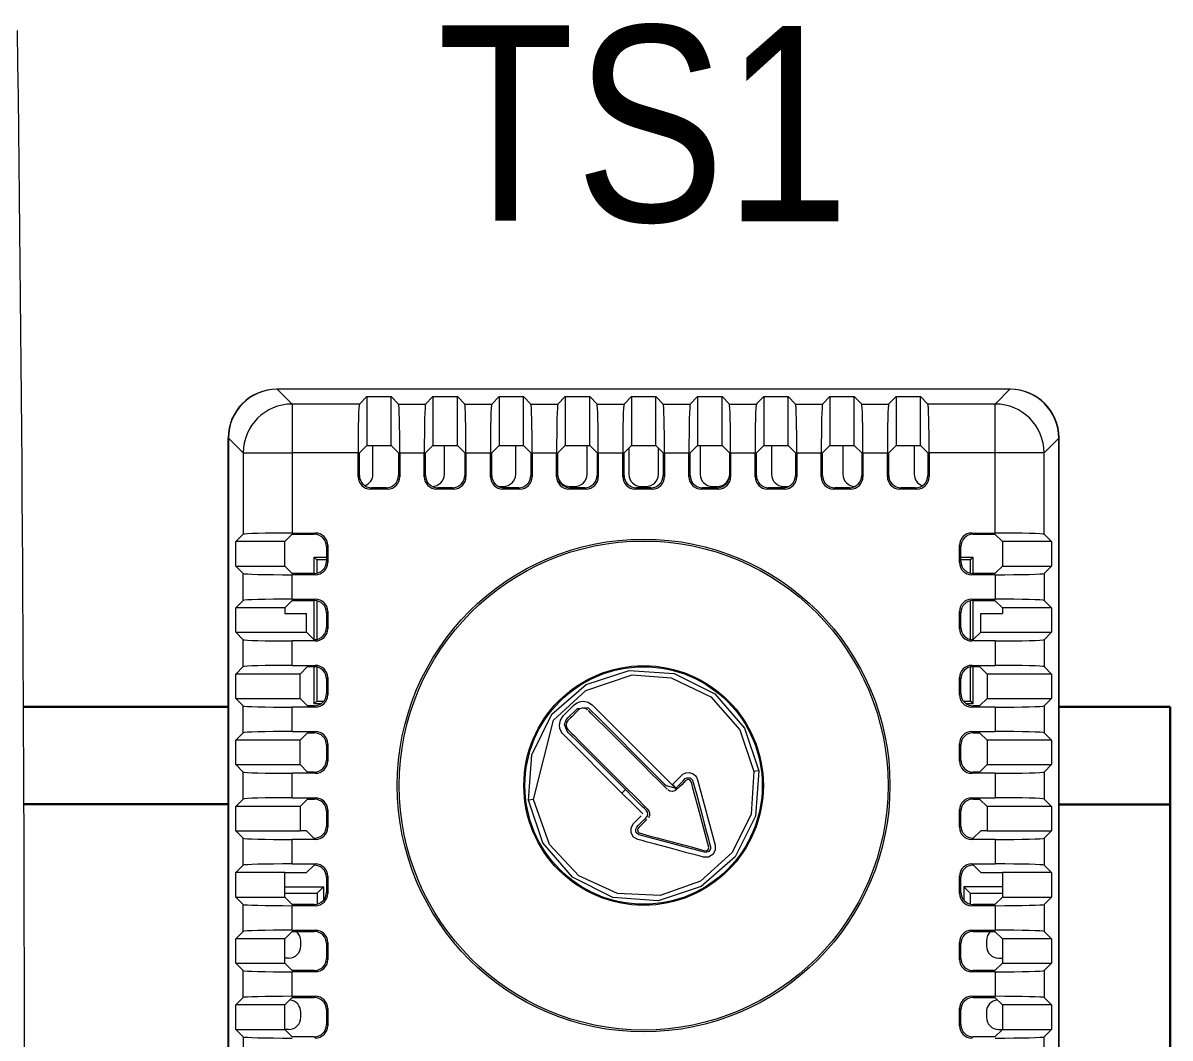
# Model space of a CAD drawing. Header units: millimetres. Extents: x -6000 to 26000, y -6000 to 26000.
# Drawn here: x 148.12 to 154.64, y -4513.89 to -4508.12 of the extents above; entities that cross this region are included whole.
import ezdxf

# ---------------------------------------------------------------- set-up
doc = ezdxf.new("R2010")
doc.units = ezdxf.units.MM
doc.header["$MEASUREMENT"] = 0
for name, color, linetype, lineweight in [('Чертеж и Рисунок_Ном._пера__1', 7, 'Continuous', 15), ('Чертеж и Рисунок_Ном._пера__21', 7, 'Continuous', 30), ('Чертеж и Рисунок_Ном._пера__7', 7, 'Continuous', 15)]:
    doc.layers.add(name, color=color, linetype=linetype, lineweight=lineweight)
doc.styles.add('СГЕНЕРИР_СТИЛЬ_1', font='')
doc.styles.get('СГЕНЕРИР_СТИЛЬ_1').set_extended_font_data('Arial Narrow')

msp = doc.modelspace()

# ---------------------------------------------------------------- linework, layer by layer
at = {"layer": 'Чертеж и Рисунок_Ном._пера__21', "color": 7, "linetype": 'Continuous', "lineweight": 30}
for p, q in [((148.1187, -4512.0066), (149.285, -4512.0066)), ((154.0107, -4512.007), (154.644, -4512.007)), ((154.644, -4512.007), (154.644, -4516.8755)), ((148.121, -4512.5612), (149.285, -4512.5612)), ((154.0107, -4512.5634), (154.644, -4512.5634)), ((154.644, -4512.5634), (154.644, -4516.3191))]:
    msp.add_line(p, q, dxfattribs=at)
at = {"layer": 'Чертеж и Рисунок_Ном._пера__7', "color": 7, "linetype": 'Continuous', "lineweight": 15}
for p, q in [((149.5631, -4510.2005), (149.561, -4510.2005)), ((149.5631, -4510.2005), (149.647, -4510.2845)), ((153.7326, -4510.2005), (149.5631, -4510.2005)), ((150.0721, -4510.2424), (150.03, -4510.2845)), ((150.0721, -4510.2424), (150.0721, -4510.5209)), ((150.0721, -4510.2424), (150.2112, -4510.2424)), ((150.2112, -4510.5209), (150.2112, -4510.2424)), ((150.2533, -4510.2845), (150.2112, -4510.2424)), ((150.4486, -4510.2424), (150.4066, -4510.2845)), ((150.4486, -4510.2424), (150.4486, -4510.5209)), ((150.4486, -4510.2424), (150.5877, -4510.2424)), ((150.5877, -4510.5209), (150.5877, -4510.2424)), ((150.6298, -4510.2845), (150.5877, -4510.2424)), ((150.8252, -4510.2424), (150.7831, -4510.2845)), ((150.8252, -4510.2424), (150.8252, -4510.5209)), ((150.8252, -4510.2424), (150.9643, -4510.2424)), ((150.9643, -4510.5209), (150.9643, -4510.2424)), ((151.0064, -4510.2845), (150.9643, -4510.2424)), ((151.2017, -4510.2424), (151.1597, -4510.2845)), ((151.2017, -4510.2424), (151.2017, -4510.5209)), ((151.2017, -4510.2424), (151.3408, -4510.2424)), ((151.3408, -4510.5209), (151.3408, -4510.2424)), ((151.3829, -4510.2845), (151.3408, -4510.2424)), ((151.5783, -4510.2424), (151.5362, -4510.2845)), ((151.5783, -4510.2424), (151.5783, -4510.5209)), ((151.5783, -4510.2424), (151.7174, -4510.2424)), ((151.7174, -4510.5209), (151.7174, -4510.2424)), ((151.7595, -4510.2845), (151.7174, -4510.2424)), ((151.9548, -4510.2424), (151.9128, -4510.2845)), ((151.9548, -4510.2424), (151.9548, -4510.5209)), ((151.9548, -4510.2424), (152.0939, -4510.2424)), ((152.0939, -4510.5209), (152.0939, -4510.2424)), ((152.136, -4510.2845), (152.0939, -4510.2424)), ((152.3314, -4510.2424), (152.2893, -4510.2845)), ((152.3314, -4510.2424), (152.3314, -4510.5209)), ((152.3314, -4510.2424), (152.4705, -4510.2424)), ((152.4705, -4510.5209), (152.4705, -4510.2424)), ((152.5125, -4510.2845), (152.4705, -4510.2424)), ((152.7079, -4510.2424), (152.6659, -4510.2845)), ((152.7079, -4510.2424), (152.7079, -4510.5209)), ((152.7079, -4510.2424), (152.847, -4510.2424)), ((152.847, -4510.5209), (152.847, -4510.2424)), ((152.8891, -4510.2845), (152.847, -4510.2424)), ((153.0845, -4510.2424), (153.0424, -4510.2845)), ((153.0845, -4510.2424), (153.0845, -4510.5209)), ((153.0845, -4510.2424), (153.2236, -4510.2424)), ((153.2236, -4510.5209), (153.2236, -4510.2424)), ((153.2656, -4510.2845), (153.2236, -4510.2424)), ((153.6487, -4510.2845), (153.7326, -4510.2005)), ((153.7347, -4510.2005), (153.7326, -4510.2005)), ((149.647, -4510.2845), (149.647, -4510.5626)), ((150.03, -4510.2845), (149.647, -4510.2845)), ((150.2533, -4510.2845), (150.4066, -4510.2845)), ((150.6298, -4510.2845), (150.7831, -4510.2845)), ((151.0064, -4510.2845), (151.1597, -4510.2845)), ((151.3829, -4510.2845), (151.5362, -4510.2845)), ((151.7595, -4510.2845), (151.9128, -4510.2845)), ((152.136, -4510.2845), (152.2893, -4510.2845)), ((152.5125, -4510.2845), (152.6659, -4510.2845)), ((152.8891, -4510.2845), (153.0424, -4510.2845)), ((153.6487, -4510.2845), (153.2656, -4510.2845)), ((153.6487, -4510.5626), (153.6487, -4510.2845)), ((149.2831, -4518.4078), (149.2831, -4510.4784)), ((149.285, -4510.4786), (149.3689, -4510.5626)), ((149.285, -4510.4786), (149.285, -4518.4039)), ((154.0107, -4510.4786), (153.9268, -4510.5626)), ((154.0107, -4518.4039), (154.0107, -4510.4786)), ((154.0125, -4518.4078), (154.0125, -4510.4784)), ((149.3689, -4510.5626), (149.3689, -4511.0255)), ((149.3689, -4510.5626), (149.647, -4510.5626)), ((150.0229, -4510.5626), (149.647, -4510.5626)), ((149.647, -4510.5626), (149.647, -4511.0184)), ((150.0229, -4510.6986), (150.0229, -4510.5626)), ((150.0721, -4510.5209), (150.0302, -4510.5628)), ((150.0302, -4510.6914), (150.0302, -4510.5628)), ((150.0721, -4510.5209), (150.2112, -4510.5209)), ((150.1076, -4510.6838), (150.1076, -4510.5209)), ((150.2531, -4510.5628), (150.2112, -4510.5209)), ((150.2531, -4510.5628), (150.2531, -4510.6914)), ((150.2604, -4510.5626), (150.2604, -4510.6986)), ((150.2604, -4510.5626), (150.3995, -4510.5626)), ((150.3995, -4510.6986), (150.3995, -4510.5626)), ((150.4486, -4510.5209), (150.4068, -4510.5628)), ((150.4068, -4510.6914), (150.4068, -4510.5628)), ((150.4486, -4510.5209), (150.5877, -4510.5209)), ((150.5137, -4510.6838), (150.5137, -4510.5209)), ((150.6296, -4510.5628), (150.5877, -4510.5209)), ((150.6296, -4510.5628), (150.6296, -4510.6914)), ((150.6369, -4510.5626), (150.6369, -4510.6986)), ((150.6369, -4510.5626), (150.776, -4510.5626)), ((150.776, -4510.6986), (150.776, -4510.5626)), ((150.8252, -4510.5209), (150.7833, -4510.5628)), ((150.7833, -4510.6914), (150.7833, -4510.5628)), ((150.8252, -4510.5209), (150.9643, -4510.5209)), ((150.9197, -4510.6838), (150.9197, -4510.5209)), ((151.0062, -4510.5628), (150.9643, -4510.5209)), ((151.0062, -4510.5628), (151.0062, -4510.6914)), ((151.0135, -4510.5626), (151.0135, -4510.6986)), ((151.0135, -4510.5626), (151.1526, -4510.5626)), ((151.1526, -4510.6986), (151.1526, -4510.5626)), ((151.2017, -4510.5209), (151.1599, -4510.5628)), ((151.1599, -4510.6914), (151.1599, -4510.5628)), ((151.2017, -4510.5209), (151.3408, -4510.5209)), ((151.3258, -4510.6838), (151.3258, -4510.5209)), ((151.3827, -4510.5628), (151.3408, -4510.5209)), ((151.3827, -4510.5628), (151.3827, -4510.6914)), ((151.39, -4510.5626), (151.39, -4510.6986)), ((151.39, -4510.5626), (151.5291, -4510.5626)), ((151.5291, -4510.6986), (151.5291, -4510.5626)), ((151.5783, -4510.5209), (151.5364, -4510.5628)), ((151.5364, -4510.6914), (151.5364, -4510.5628)), ((151.5636, -4510.5356), (151.5636, -4510.6838)), ((151.5783, -4510.5209), (151.7174, -4510.5209)), ((151.7593, -4510.5628), (151.7174, -4510.5209)), ((151.7319, -4510.6838), (151.7319, -4510.5354)), ((151.7593, -4510.5628), (151.7593, -4510.6914)), ((151.7665, -4510.5626), (151.7665, -4510.6986)), ((151.7665, -4510.5626), (151.9057, -4510.5626)), ((151.9057, -4510.6986), (151.9057, -4510.5626)), ((151.9548, -4510.5209), (151.9129, -4510.5628)), ((151.9129, -4510.6914), (151.9129, -4510.5628)), ((151.9548, -4510.5209), (152.0939, -4510.5209)), ((151.9697, -4510.5209), (151.9697, -4510.6838)), ((152.1358, -4510.5628), (152.0939, -4510.5209)), ((152.1358, -4510.5628), (152.1358, -4510.6914)), ((152.1431, -4510.5626), (152.1431, -4510.6986)), ((152.1431, -4510.5626), (152.2822, -4510.5626)), ((152.2822, -4510.6986), (152.2822, -4510.5626)), ((152.3314, -4510.5209), (152.2895, -4510.5628)), ((152.2895, -4510.6914), (152.2895, -4510.5628)), ((152.3314, -4510.5209), (152.4705, -4510.5209)), ((152.3757, -4510.5209), (152.3757, -4510.6838)), ((152.5124, -4510.5628), (152.4705, -4510.5209)), ((152.5124, -4510.5628), (152.5124, -4510.6914)), ((152.5196, -4510.5626), (152.5196, -4510.6986)), ((152.5196, -4510.5626), (152.6588, -4510.5626)), ((152.6588, -4510.6986), (152.6588, -4510.5626)), ((152.7079, -4510.5209), (152.666, -4510.5628)), ((152.666, -4510.6914), (152.666, -4510.5628)), ((152.7079, -4510.5209), (152.847, -4510.5209)), ((152.7818, -4510.5209), (152.7818, -4510.6838)), ((152.8889, -4510.5628), (152.847, -4510.5209)), ((152.8889, -4510.5628), (152.8889, -4510.6914)), ((152.8962, -4510.5626), (152.8962, -4510.6986)), ((152.8962, -4510.5626), (153.0353, -4510.5626)), ((153.0353, -4510.6986), (153.0353, -4510.5626)), ((153.0845, -4510.5209), (153.0426, -4510.5628)), ((153.0426, -4510.6914), (153.0426, -4510.5628)), ((153.0845, -4510.5209), (153.2236, -4510.5209)), ((153.1879, -4510.5209), (153.1879, -4510.6838)), ((153.2655, -4510.5628), (153.2236, -4510.5209)), ((153.2655, -4510.5628), (153.2655, -4510.6914)), ((153.6487, -4510.5626), (153.2727, -4510.5626)), ((153.2727, -4510.5626), (153.2727, -4510.6986)), ((153.9268, -4510.5626), (153.6487, -4510.5626)), ((153.6487, -4511.0184), (153.6487, -4510.5626)), ((153.9268, -4511.0255), (153.9268, -4510.5626)), ((150.0302, -4510.6914), (150.0229, -4510.6986)), ((150.2604, -4510.6986), (150.2531, -4510.6914)), ((150.4068, -4510.6914), (150.3995, -4510.6986)), ((150.6369, -4510.6986), (150.6296, -4510.6914)), ((150.7833, -4510.6914), (150.776, -4510.6986)), ((151.0135, -4510.6986), (151.0062, -4510.6914)), ((151.1599, -4510.6914), (151.1526, -4510.6986)), ((151.39, -4510.6986), (151.3827, -4510.6914)), ((151.5364, -4510.6914), (151.5291, -4510.6986)), ((151.7665, -4510.6986), (151.7593, -4510.6914)), ((151.9129, -4510.6914), (151.9057, -4510.6986)), ((152.1431, -4510.6986), (152.1358, -4510.6914)), ((152.2895, -4510.6914), (152.2822, -4510.6986)), ((152.5196, -4510.6986), (152.5124, -4510.6914)), ((152.666, -4510.6914), (152.6588, -4510.6986)), ((152.8962, -4510.6986), (152.8889, -4510.6914)), ((153.0426, -4510.6914), (153.0353, -4510.6986)), ((153.2727, -4510.6986), (153.2655, -4510.6914)), ((150.0997, -4510.7609), (150.0925, -4510.7682)), ((150.1836, -4510.7609), (150.0997, -4510.7609)), ((150.1908, -4510.7682), (150.1836, -4510.7609)), ((150.4763, -4510.7609), (150.469, -4510.7682)), ((150.5601, -4510.7609), (150.4763, -4510.7609)), ((150.5674, -4510.7682), (150.5601, -4510.7609)), ((150.8212, -4510.7533), (150.8503, -4510.7533)), ((150.8528, -4510.7609), (150.8456, -4510.7682)), ((150.9367, -4510.7609), (150.8528, -4510.7609)), ((150.9439, -4510.7682), (150.9367, -4510.7609)), ((151.2294, -4510.7609), (151.2221, -4510.7682)), ((151.227, -4510.7533), (151.2563, -4510.7533)), ((151.3132, -4510.7609), (151.2294, -4510.7609)), ((151.3205, -4510.7682), (151.3132, -4510.7609)), ((151.6059, -4510.7609), (151.5987, -4510.7682)), ((151.6897, -4510.7609), (151.6059, -4510.7609)), ((151.6331, -4510.7533), (151.6624, -4510.7533)), ((151.697, -4510.7682), (151.6897, -4510.7609)), ((151.9825, -4510.7609), (151.9752, -4510.7682)), ((152.0663, -4510.7609), (151.9825, -4510.7609)), ((152.0391, -4510.7533), (152.0685, -4510.7533)), ((152.0736, -4510.7682), (152.0663, -4510.7609)), ((152.359, -4510.7609), (152.3517, -4510.7682)), ((152.4428, -4510.7609), (152.359, -4510.7609)), ((152.4501, -4510.7682), (152.4428, -4510.7609)), ((152.4452, -4510.7533), (152.4744, -4510.7533)), ((152.7356, -4510.7609), (152.7283, -4510.7682)), ((152.8194, -4510.7609), (152.7356, -4510.7609)), ((152.8267, -4510.7682), (152.8194, -4510.7609)), ((153.1121, -4510.7609), (153.1048, -4510.7682)), ((153.1959, -4510.7609), (153.1121, -4510.7609)), ((153.2032, -4510.7682), (153.1959, -4510.7609)), ((150.1908, -4510.7682), (150.0925, -4510.7682)), ((150.5674, -4510.7682), (150.469, -4510.7682)), ((150.9439, -4510.7682), (150.8456, -4510.7682)), ((151.3205, -4510.7682), (151.2221, -4510.7682)), ((151.697, -4510.7682), (151.5987, -4510.7682)), ((152.0736, -4510.7682), (151.9752, -4510.7682)), ((152.4501, -4510.7682), (152.3517, -4510.7682)), ((152.8267, -4510.7682), (152.7283, -4510.7682)), ((153.2032, -4510.7682), (153.1048, -4510.7682)), ((149.3689, -4511.0255), (149.3268, -4511.0676)), ((149.6482, -4511.0257), (149.6059, -4511.0676)), ((149.647, -4511.0184), (149.7804, -4511.0184)), ((149.6482, -4511.0257), (149.7731, -4511.0257)), ((149.7804, -4511.0184), (149.7731, -4511.0257)), ((153.5153, -4511.0184), (153.6487, -4511.0184)), ((153.5226, -4511.0257), (153.5153, -4511.0184)), ((153.5226, -4511.0257), (153.6475, -4511.0257)), ((153.6898, -4511.0676), (153.6475, -4511.0257)), ((153.9688, -4511.0676), (153.9268, -4511.0255)), ((149.6059, -4511.0676), (149.3268, -4511.0676)), ((149.3268, -4511.2067), (149.3268, -4511.0676)), ((149.6059, -4511.2067), (149.6059, -4511.0676)), ((149.8499, -4511.0879), (149.8426, -4511.0952)), ((149.8499, -4511.0879), (149.8499, -4511.1863)), ((153.4458, -4511.1863), (153.4458, -4511.0879)), ((153.4531, -4511.0952), (153.4458, -4511.0879)), ((153.9688, -4511.0676), (153.6898, -4511.0676)), ((153.6898, -4511.0676), (153.6898, -4511.2067)), ((153.9688, -4511.0676), (153.9688, -4511.2067)), ((149.7736, -4511.1562), (149.8426, -4511.1562)), ((149.7736, -4511.2486), (149.7736, -4511.1562)), ((149.7882, -4511.1707), (149.7736, -4511.1562)), ((149.8426, -4511.0952), (149.8426, -4511.179)), ((153.4531, -4511.179), (153.4531, -4511.0952)), ((153.4531, -4511.1562), (153.522, -4511.1562)), ((153.5075, -4511.1707), (153.522, -4511.1562)), ((153.522, -4511.1562), (153.522, -4511.2486)), ((149.3268, -4511.2067), (149.3689, -4511.2487)), ((149.3268, -4511.2067), (149.6059, -4511.2067)), ((149.6059, -4511.2067), (149.6482, -4511.2486)), ((149.8426, -4511.1707), (149.7882, -4511.1707)), ((149.7882, -4511.1707), (149.7882, -4511.2469)), ((149.8426, -4511.179), (149.8499, -4511.1863)), ((153.4458, -4511.1863), (153.4531, -4511.179)), ((153.5075, -4511.1707), (153.4531, -4511.1707)), ((153.5075, -4511.2469), (153.5075, -4511.1707)), ((153.6475, -4511.2486), (153.6898, -4511.2067)), ((153.6898, -4511.2067), (153.9688, -4511.2067)), ((153.9268, -4511.2487), (153.9688, -4511.2067)), ((149.3689, -4511.4021), (149.3689, -4511.2487)), ((149.647, -4511.395), (149.647, -4511.2558)), ((149.7804, -4511.2558), (149.647, -4511.2558)), ((149.7731, -4511.2486), (149.6482, -4511.2486)), ((149.7731, -4511.2486), (149.7804, -4511.2558)), ((153.5153, -4511.2558), (153.5226, -4511.2486)), ((153.6487, -4511.2558), (153.5153, -4511.2558)), ((153.6475, -4511.2486), (153.5226, -4511.2486)), ((153.6487, -4511.2558), (153.6487, -4511.395)), ((153.9268, -4511.2487), (153.9268, -4511.4021)), ((149.3689, -4511.4021), (149.3268, -4511.4441)), ((149.6482, -4511.4022), (149.6059, -4511.4441)), ((149.647, -4511.395), (149.7804, -4511.395)), ((149.6482, -4511.4022), (149.7731, -4511.4022)), ((149.7804, -4511.395), (149.7731, -4511.4022)), ((149.7736, -4511.6251), (149.7736, -4511.4022)), ((149.7882, -4511.4039), (149.7882, -4511.6235)), ((153.5075, -4511.6235), (153.5075, -4511.4039)), ((153.5153, -4511.395), (153.6487, -4511.395)), ((153.5226, -4511.4022), (153.5153, -4511.395)), ((153.522, -4511.4022), (153.522, -4511.6251)), ((153.5226, -4511.4022), (153.6475, -4511.4022)), ((153.6898, -4511.4441), (153.6475, -4511.4022)), ((153.9688, -4511.4441), (153.9268, -4511.4021)), ((149.6059, -4511.4441), (149.3268, -4511.4441)), ((149.3268, -4511.5832), (149.3268, -4511.4441)), ((149.6059, -4511.4441), (149.6059, -4511.4763)), ((149.6059, -4511.4763), (149.7284, -4511.4763)), ((149.7284, -4511.5832), (149.7284, -4511.4763)), ((149.8499, -4511.4645), (149.8426, -4511.4718)), ((149.8426, -4511.4718), (149.8426, -4511.5556)), ((149.8499, -4511.4645), (149.8499, -4511.5629)), ((153.4458, -4511.5629), (153.4458, -4511.4645)), ((153.4531, -4511.4718), (153.4458, -4511.4645)), ((153.4531, -4511.5556), (153.4531, -4511.4718)), ((153.5673, -4511.4763), (153.6898, -4511.4763)), ((153.5673, -4511.5832), (153.5673, -4511.4763)), ((153.9688, -4511.4441), (153.6898, -4511.4441)), ((153.6898, -4511.4441), (153.6898, -4511.4763)), ((153.9688, -4511.4441), (153.9688, -4511.5832)), ((149.3268, -4511.5832), (149.3689, -4511.6253)), ((149.3268, -4511.5832), (149.7284, -4511.5832)), ((149.7284, -4511.5832), (149.7707, -4511.6251)), ((149.8426, -4511.5556), (149.8499, -4511.5629)), ((153.4458, -4511.5629), (153.4531, -4511.5556)), ((153.5226, -4511.6251), (153.5673, -4511.5832)), ((153.5673, -4511.5832), (153.9688, -4511.5832)), ((153.9268, -4511.6253), (153.9688, -4511.5832)), ((149.3689, -4511.7786), (149.3689, -4511.6253)), ((149.647, -4511.7715), (149.647, -4511.6324)), ((149.7804, -4511.6324), (149.647, -4511.6324)), ((149.7707, -4511.6251), (149.7707, -4511.6251)), ((149.7731, -4511.6251), (149.7804, -4511.6324)), ((153.5153, -4511.6324), (153.5226, -4511.6251)), ((153.6487, -4511.6324), (153.5153, -4511.6324)), ((153.5226, -4511.6251), (153.5226, -4511.6251)), ((153.6487, -4511.6324), (153.6487, -4511.7715)), ((153.9268, -4511.6253), (153.9268, -4511.7786)), ((149.3689, -4511.7786), (149.3268, -4511.8207)), ((149.647, -4511.7715), (149.7804, -4511.7715)), ((149.7355, -4511.7788), (149.6932, -4511.8207)), ((149.7355, -4511.7788), (149.7731, -4511.7788)), ((149.7804, -4511.7715), (149.7731, -4511.7788)), ((149.7736, -4511.9902), (149.7736, -4511.7788)), ((149.7882, -4511.7804), (149.7882, -4511.9757)), ((153.5075, -4511.9757), (153.5075, -4511.7804)), ((153.5153, -4511.7715), (153.6487, -4511.7715)), ((153.5226, -4511.7788), (153.5153, -4511.7715)), ((153.522, -4511.7788), (153.522, -4511.9902)), ((153.5226, -4511.7788), (153.5601, -4511.7788)), ((153.6025, -4511.8207), (153.5601, -4511.7788)), ((153.9688, -4511.8207), (153.9268, -4511.7786)), ((149.6932, -4511.8207), (149.3268, -4511.8207)), ((149.3268, -4511.9598), (149.3268, -4511.8207)), ((149.6932, -4511.9598), (149.6932, -4511.8207)), ((149.8499, -4511.841), (149.8426, -4511.8483)), ((149.8426, -4511.8483), (149.8426, -4511.9321)), ((149.8499, -4511.841), (149.8499, -4511.9394)), ((153.4458, -4511.9394), (153.4458, -4511.841)), ((153.4531, -4511.8483), (153.4458, -4511.841)), ((153.4531, -4511.9321), (153.4531, -4511.8483)), ((153.9688, -4511.8207), (153.6025, -4511.8207)), ((153.6025, -4511.8207), (153.6025, -4511.9598)), ((153.9688, -4511.8207), (153.9688, -4511.9598)), ((149.8426, -4511.9321), (149.8499, -4511.9394)), ((153.4458, -4511.9394), (153.4531, -4511.9321)), ((149.3268, -4511.9598), (149.3689, -4512.0018)), ((149.3268, -4511.9598), (149.6932, -4511.9598)), ((149.3689, -4512.1552), (149.3689, -4512.0018)), ((149.6932, -4511.9598), (149.7355, -4512.0017)), ((149.7731, -4512.0017), (149.7355, -4512.0017)), ((149.7731, -4512.0017), (149.7804, -4512.0089)), ((149.7882, -4511.9757), (149.7736, -4511.9902)), ((149.8113, -4511.9902), (149.7736, -4511.9902)), ((149.7882, -4511.9757), (149.8273, -4511.9757)), ((151.191, -4512.0571), (151.2498, -4511.9978)), ((151.3574, -4511.9978), (151.8097, -4512.4504)), ((153.4684, -4511.9757), (153.5075, -4511.9757)), ((153.522, -4511.9902), (153.4844, -4511.9902)), ((153.5075, -4511.9757), (153.522, -4511.9902)), ((153.5153, -4512.0089), (153.5226, -4512.0017)), ((153.5601, -4512.0017), (153.5226, -4512.0017)), ((153.5601, -4512.0017), (153.6025, -4511.9598)), ((153.6025, -4511.9598), (153.9688, -4511.9598)), ((153.9268, -4512.0018), (153.9688, -4511.9598)), ((153.9268, -4512.0018), (153.9268, -4512.1552)), ((149.647, -4512.1481), (149.647, -4512.0089)), ((149.7804, -4512.0089), (149.647, -4512.0089)), ((153.6487, -4512.0089), (153.5153, -4512.0089)), ((153.6487, -4512.0089), (153.6487, -4512.1481)), ((149.3689, -4512.1552), (149.3268, -4512.1972)), ((149.6932, -4512.1972), (149.3268, -4512.1972)), ((149.3268, -4512.3363), (149.3268, -4512.1972)), ((149.647, -4512.1481), (149.7804, -4512.1481)), ((149.7355, -4512.1553), (149.6932, -4512.1972)), ((149.6932, -4512.3363), (149.6932, -4512.1972)), ((149.7355, -4512.1553), (149.7731, -4512.1553)), ((149.7804, -4512.1481), (149.7731, -4512.1553)), ((151.5246, -4512.4978), (151.191, -4512.1642)), ((153.5153, -4512.1481), (153.6487, -4512.1481)), ((153.5226, -4512.1553), (153.5153, -4512.1481)), ((153.5226, -4512.1553), (153.5601, -4512.1553)), ((153.6025, -4512.1972), (153.5601, -4512.1553)), ((153.9688, -4512.1972), (153.6025, -4512.1972)), ((153.6025, -4512.1972), (153.6025, -4512.3363)), ((153.9688, -4512.1972), (153.9268, -4512.1552)), ((153.9688, -4512.1972), (153.9688, -4512.3363)), ((149.8499, -4512.2176), (149.8426, -4512.2249)), ((149.8426, -4512.2249), (149.8426, -4512.3087)), ((149.8499, -4512.2176), (149.8499, -4512.316)), ((153.4458, -4512.316), (153.4458, -4512.2176)), ((153.4531, -4512.2249), (153.4458, -4512.2176)), ((153.4531, -4512.3087), (153.4531, -4512.2249)), ((149.8426, -4512.3087), (149.8499, -4512.316)), ((153.4458, -4512.316), (153.4531, -4512.3087)), ((149.3268, -4512.3363), (149.3689, -4512.3784)), ((149.3268, -4512.3363), (149.6932, -4512.3363)), ((149.3689, -4512.5317), (149.3689, -4512.3784)), ((149.647, -4512.5246), (149.647, -4512.3855)), ((149.7804, -4512.3855), (149.647, -4512.3855)), ((149.6932, -4512.3363), (149.7355, -4512.3782)), ((149.7731, -4512.3782), (149.7355, -4512.3782)), ((149.7731, -4512.3782), (149.7804, -4512.3855)), ((153.5153, -4512.3855), (153.5226, -4512.3782)), ((153.6487, -4512.3855), (153.5153, -4512.3855)), ((153.5601, -4512.3782), (153.5226, -4512.3782)), ((153.5601, -4512.3782), (153.6025, -4512.3363)), ((153.6025, -4512.3363), (153.9688, -4512.3363)), ((153.6487, -4512.3855), (153.6487, -4512.5246)), ((153.9268, -4512.3784), (153.9688, -4512.3363)), ((153.9268, -4512.3784), (153.9268, -4512.5317)), ((151.9552, -4512.4224), (152.055, -4512.7948)), ((149.647, -4512.5246), (149.7804, -4512.5246)), ((149.7804, -4512.5246), (149.7731, -4512.5319)), ((153.5153, -4512.5246), (153.6487, -4512.5246)), ((153.5226, -4512.5319), (153.5153, -4512.5246)), ((149.3689, -4512.5317), (149.3268, -4512.5738)), ((149.6932, -4512.5738), (149.3268, -4512.5738)), ((149.3268, -4512.7129), (149.3268, -4512.5738)), ((149.7355, -4512.5319), (149.6932, -4512.5738)), ((149.6932, -4512.5738), (149.6932, -4512.7129)), ((149.7355, -4512.5319), (149.7731, -4512.5319)), ((153.5226, -4512.5319), (153.5601, -4512.5319)), ((153.6025, -4512.5738), (153.5601, -4512.5319)), ((153.9688, -4512.5738), (153.6025, -4512.5738)), ((153.6025, -4512.5738), (153.6025, -4512.7129)), ((153.9688, -4512.5738), (153.9268, -4512.5317)), ((153.9688, -4512.5738), (153.9688, -4512.7129)), ((149.8499, -4512.5941), (149.8426, -4512.6014)), ((149.8426, -4512.6014), (149.8426, -4512.6852)), ((149.8499, -4512.5941), (149.8499, -4512.6925)), ((153.4458, -4512.6925), (153.4458, -4512.5941)), ((153.4531, -4512.6014), (153.4458, -4512.5941)), ((153.4531, -4512.6852), (153.4531, -4512.6014)), ((149.3268, -4512.7129), (149.3689, -4512.7549)), ((149.3268, -4512.7129), (149.6932, -4512.7129)), ((149.7284, -4512.7129), (149.6932, -4512.7129)), ((149.7284, -4512.7129), (149.7707, -4512.7548)), ((149.8426, -4512.6852), (149.8499, -4512.6925)), ((153.4458, -4512.6925), (153.4531, -4512.6852)), ((153.5226, -4512.7548), (153.5673, -4512.7129)), ((153.6025, -4512.7129), (153.5673, -4512.7129)), ((153.6025, -4512.7129), (153.9688, -4512.7129)), ((153.9268, -4512.7549), (153.9688, -4512.7129)), ((149.3689, -4512.9082), (149.3689, -4512.7549)), ((149.647, -4512.9012), (149.647, -4512.762)), ((149.7804, -4512.762), (149.647, -4512.762)), ((149.7707, -4512.7548), (149.7707, -4512.7548)), ((149.7731, -4512.7548), (149.7804, -4512.762)), ((153.5153, -4512.762), (153.5226, -4512.7548)), ((153.6487, -4512.762), (153.5153, -4512.762)), ((153.5226, -4512.7548), (153.5226, -4512.7548)), ((153.6487, -4512.762), (153.6487, -4512.9012)), ((153.9268, -4512.7549), (153.9268, -4512.9082)), ((149.3689, -4512.9082), (149.3268, -4512.9503)), ((149.647, -4512.9012), (149.7804, -4512.9012)), ((149.7731, -4512.9084), (149.7284, -4512.9503)), ((149.7707, -4512.9084), (149.7731, -4512.9084)), ((149.7804, -4512.9012), (149.7731, -4512.9084)), ((153.5153, -4512.9012), (153.6487, -4512.9012)), ((153.5226, -4512.9084), (153.5153, -4512.9012)), ((153.5673, -4512.9503), (153.525, -4512.9084)), ((153.525, -4512.9084), (153.525, -4512.9084)), ((153.9688, -4512.9503), (153.9268, -4512.9082)), ((149.6059, -4512.9503), (149.3268, -4512.9503)), ((149.3268, -4513.0894), (149.3268, -4512.9503)), ((149.6059, -4512.9503), (149.7284, -4512.9503)), ((149.6059, -4513.0894), (149.6059, -4512.9503)), ((149.8499, -4512.9707), (149.8426, -4512.978)), ((149.8426, -4512.978), (149.8426, -4513.0618)), ((149.8499, -4512.9707), (149.8499, -4513.069)), ((153.4458, -4513.069), (153.4458, -4512.9707)), ((153.4531, -4512.978), (153.4458, -4512.9707)), ((153.4531, -4513.0618), (153.4531, -4512.978)), ((153.5673, -4512.9503), (153.6898, -4512.9503)), ((153.9688, -4512.9503), (153.6898, -4512.9503)), ((153.6898, -4512.9503), (153.6898, -4513.0894)), ((153.9688, -4512.9503), (153.9688, -4513.0894)), ((149.6059, -4513.0317), (149.8254, -4513.0317)), ((149.8254, -4513.0317), (149.789, -4513.0681)), ((149.8254, -4513.0317), (149.8254, -4513.1075)), ((153.4703, -4513.0317), (153.4703, -4513.1076)), ((153.4703, -4513.0317), (153.5068, -4513.0681)), ((153.6898, -4513.0317), (153.4703, -4513.0317)), ((149.3268, -4513.0894), (149.6059, -4513.0894)), ((149.3268, -4513.0894), (149.3689, -4513.1315)), ((149.6059, -4513.0681), (149.789, -4513.0681)), ((149.6059, -4513.0894), (149.6482, -4513.1313)), ((149.789, -4513.0681), (149.789, -4513.1295)), ((149.8426, -4513.0618), (149.8499, -4513.069)), ((153.4458, -4513.069), (153.4531, -4513.0618)), ((153.5068, -4513.0681), (153.5068, -4513.1295)), ((153.5068, -4513.0681), (153.6898, -4513.0681)), ((153.6475, -4513.1313), (153.6898, -4513.0894)), ((153.6898, -4513.0894), (153.9688, -4513.0894)), ((153.9268, -4513.1315), (153.9688, -4513.0894)), ((149.3689, -4513.2848), (149.3689, -4513.1315)), ((149.647, -4513.2777), (149.647, -4513.1386)), ((149.7804, -4513.1386), (149.647, -4513.1386)), ((149.7731, -4513.1313), (149.6482, -4513.1313)), ((149.7731, -4513.1313), (149.7804, -4513.1386)), ((153.5153, -4513.1386), (153.5226, -4513.1313)), ((153.6487, -4513.1386), (153.5153, -4513.1386)), ((153.6475, -4513.1313), (153.5226, -4513.1313)), ((153.6487, -4513.1386), (153.6487, -4513.2777)), ((153.9268, -4513.1315), (153.9268, -4513.2848)), ((149.3689, -4513.2848), (149.3268, -4513.3269)), ((149.6482, -4513.285), (149.6059, -4513.3269)), ((149.647, -4513.2777), (149.7804, -4513.2777)), ((149.6482, -4513.285), (149.7731, -4513.285)), ((149.7804, -4513.2777), (149.7731, -4513.285)), ((153.5153, -4513.2777), (153.6487, -4513.2777)), ((153.5226, -4513.285), (153.5153, -4513.2777)), ((153.5226, -4513.285), (153.6475, -4513.285)), ((153.6898, -4513.3269), (153.6475, -4513.285)), ((153.9688, -4513.3269), (153.9268, -4513.2848)), ((149.6059, -4513.3269), (149.3268, -4513.3269)), ((149.3268, -4513.466), (149.3268, -4513.3269)), ((149.6059, -4513.466), (149.6059, -4513.3269)), ((149.6968, -4513.3674), (149.6968, -4513.3381)), ((149.8499, -4513.3472), (149.8426, -4513.3545)), ((149.8426, -4513.3545), (149.8426, -4513.4383)), ((149.8499, -4513.3472), (149.8499, -4513.4456)), ((153.4458, -4513.4456), (153.4458, -4513.3472)), ((153.4531, -4513.3545), (153.4458, -4513.3472)), ((153.4531, -4513.4383), (153.4531, -4513.3545)), ((153.5989, -4513.3381), (153.5989, -4513.3674)), ((153.9688, -4513.3269), (153.6898, -4513.3269)), ((153.6898, -4513.3269), (153.6898, -4513.466)), ((153.9688, -4513.3269), (153.9688, -4513.466)), ((149.6273, -4513.4369), (149.6059, -4513.4369)), ((149.8426, -4513.4383), (149.8499, -4513.4456)), ((153.4458, -4513.4456), (153.4531, -4513.4383)), ((153.6683, -4513.4369), (153.6898, -4513.4369)), ((149.3268, -4513.466), (149.3689, -4513.508)), ((149.3268, -4513.466), (149.6059, -4513.466)), ((149.6059, -4513.466), (149.6482, -4513.5078)), ((153.6475, -4513.5078), (153.6898, -4513.466)), ((153.6898, -4513.466), (153.9688, -4513.466)), ((153.9268, -4513.508), (153.9688, -4513.466)), ((149.3689, -4513.6613), (149.3689, -4513.508)), ((149.647, -4513.6542), (149.647, -4513.5151)), ((149.7804, -4513.5151), (149.647, -4513.5151)), ((149.7731, -4513.5078), (149.6482, -4513.5078)), ((149.7731, -4513.5078), (149.7804, -4513.5151)), ((153.5153, -4513.5151), (153.5226, -4513.5078)), ((153.6487, -4513.5151), (153.5153, -4513.5151)), ((153.6475, -4513.5078), (153.5226, -4513.5078)), ((153.6487, -4513.5151), (153.6487, -4513.6542)), ((153.9268, -4513.508), (153.9268, -4513.6613)), ((149.3689, -4513.6613), (149.3268, -4513.7034)), ((149.6059, -4513.7034), (149.3268, -4513.7034)), ((149.3268, -4513.8425), (149.3268, -4513.7034)), ((149.6482, -4513.6615), (149.6059, -4513.7034)), ((149.6059, -4513.8425), (149.6059, -4513.7034)), ((149.647, -4513.6542), (149.7804, -4513.6542)), ((149.6482, -4513.6615), (149.7731, -4513.6615)), ((149.7804, -4513.6542), (149.7731, -4513.6615)), ((153.5153, -4513.6542), (153.6487, -4513.6542)), ((153.5226, -4513.6615), (153.5153, -4513.6542)), ((153.5226, -4513.6615), (153.6475, -4513.6615)), ((153.6898, -4513.7034), (153.6475, -4513.6615)), ((153.9688, -4513.7034), (153.6898, -4513.7034)), ((153.6898, -4513.7034), (153.6898, -4513.8425)), ((153.9688, -4513.7034), (153.9268, -4513.6613)), ((153.9688, -4513.7034), (153.9688, -4513.8425)), ((149.6968, -4513.7735), (149.6968, -4513.7441)), ((149.8499, -4513.7238), (149.8426, -4513.731)), ((149.8426, -4513.731), (149.8426, -4513.8149)), ((149.8499, -4513.7238), (149.8499, -4513.8221)), ((153.4458, -4513.8221), (153.4458, -4513.7238)), ((153.4531, -4513.731), (153.4458, -4513.7238)), ((153.4531, -4513.8149), (153.4531, -4513.731)), ((153.5989, -4513.7441), (153.5989, -4513.7735)), ((149.8426, -4513.8149), (149.8499, -4513.8221)), ((153.4458, -4513.8221), (153.4531, -4513.8149)), ((149.3268, -4513.8425), (149.3689, -4513.8846)), ((149.3268, -4513.8425), (149.6059, -4513.8425)), ((149.3689, -4513.8846), (149.3689, -4514.348)), ((149.6059, -4513.8425), (149.6482, -4513.8844)), ((149.6273, -4513.8429), (149.6063, -4513.8429)), ((149.7731, -4513.8844), (149.6482, -4513.8844)), ((149.7731, -4513.8844), (149.7804, -4513.8917)), ((153.5153, -4513.8917), (153.5226, -4513.8844)), ((153.6475, -4513.8844), (153.5226, -4513.8844)), ((153.6475, -4513.8844), (153.6898, -4513.8425)), ((153.6683, -4513.8429), (153.6893, -4513.8429)), ((153.6898, -4513.8425), (153.9688, -4513.8425)), ((153.9268, -4513.8846), (153.9688, -4513.8425)), ((153.9268, -4514.348), (153.9268, -4513.8846))]:
    msp.add_line(p, q, dxfattribs=at)
at = {"layer": 'Чертеж и Рисунок_Ном._пера__7', "color": 7, "linetype": 'Continuous', "lineweight": 15, "flags": 128}
for points in [[(150.9926, -4512.5376), (151.0109, -4512.2805), (151.1261, -4512.05), (151.3207, -4511.8812), (151.5652, -4511.7997), (151.8223, -4511.8179), (152.0528, -4511.9332), (152.2216, -4512.1279), (152.3031, -4512.3723)], [(151.0202, -4512.534), (151.1357, -4512.0839), (151.3194, -4511.9142), (151.5826, -4511.8257), (151.8048, -4511.8421), (152.0302, -4511.9509), (152.1957, -4512.1386), (152.2755, -4512.3758)], [(151.2498, -4511.9978), (151.2594, -4511.9902), (151.269, -4511.9842), (151.2787, -4511.9799), (151.2908, -4511.9768), (151.3036, -4511.9757), (151.3314, -4511.9812), (151.3574, -4511.9978)], [(151.191, -4512.1642), (151.1842, -4512.1563), (151.1786, -4512.148), (151.1711, -4512.1302), (151.1685, -4512.1107), (151.174, -4512.0824), (151.191, -4512.0571)], [(151.5442, -4512.4782), (151.2731, -4512.207), (151.2268, -4512.1607), (151.2191, -4512.153), (151.2118, -4512.1458), (151.1967, -4512.1073), (151.2063, -4512.0817), (151.2187, -4512.0687), (151.2264, -4512.0609), (151.2573, -4512.0297), (151.2714, -4512.0159), (151.3297, -4512.0114), (151.3496, -4512.0294), (151.3806, -4512.0607), (151.7131, -4512.3937), (151.7675, -4512.4477), (151.7753, -4512.4555), (151.8303, -4512.4702)], [(151.2748, -4512.027), (151.2675, -4512.0343), (151.2385, -4512.0634), (151.2312, -4512.0706), (151.2239, -4512.0779), (151.2164, -4512.0855), (151.2093, -4512.097), (151.2068, -4512.1113), (151.2098, -4512.1254), (151.2172, -4512.1366), (151.2246, -4512.144), (151.2391, -4512.1586), (151.2536, -4512.1731), (151.2827, -4512.2022), (151.3118, -4512.2313), (151.3828, -4512.3023), (151.5445, -4512.464), (151.6027, -4512.5222), (151.6609, -4512.5804), (151.6681, -4512.5876)], [(151.33, -4512.0246), (151.3122, -4512.0149), (151.2976, -4512.0144), (151.2843, -4512.0192), (151.2748, -4512.027)], [(151.7813, -4512.4759), (151.7714, -4512.466), (151.7555, -4512.4501), (151.7264, -4512.421), (151.6973, -4512.3919), (151.6391, -4512.3338), (151.5809, -4512.2756), (151.4646, -4512.1592), (151.3482, -4512.0429), (151.3337, -4512.0283)], [(152.3031, -4512.3723), (152.2848, -4512.6294), (152.1695, -4512.8598), (151.9749, -4513.0287), (151.7304, -4513.1101), (151.4734, -4513.0918), (151.2429, -4512.9766), (151.0741, -4512.7819), (150.9926, -4512.5375)], [(152.2755, -4512.3758), (152.259, -4512.6183), (152.1523, -4512.8367), (151.971, -4512.9988), (151.7421, -4513.0805), (151.4992, -4513.0698), (151.2783, -4512.9684), (151.112, -4512.7911), (151.0202, -4512.5341)], [(151.8106, -4512.4505), (151.8367, -4512.4243), (151.8499, -4512.4111), (151.8633, -4512.3978)], [(151.8633, -4512.3978), (151.8713, -4512.3912), (151.8883, -4512.3831), (151.9066, -4512.3815), (151.9293, -4512.3885), (151.9407, -4512.3972), (151.9493, -4512.4083), (151.9552, -4512.4224)], [(152.3031, -4512.3723), (152.2755, -4512.3758)], [(151.8846, -4512.416), (151.8934, -4512.411), (151.9133, -4512.4119), (151.9264, -4512.4245), (151.9306, -4512.438), (151.948, -4512.503), (151.9631, -4512.5594), (151.9782, -4512.6157), (151.9933, -4512.672), (152.0084, -4512.7285), (152.0149, -4512.7527), (152.0214, -4512.777), (152.0249, -4512.7901), (152.0284, -4512.8032), (152.0281, -4512.816), (152.0192, -4512.8299), (152.0007, -4512.8361), (151.9871, -4512.8331), (151.9701, -4512.8285), (151.9448, -4512.8218), (151.9195, -4512.815), (151.7783, -4512.7771), (151.6357, -4512.7389), (151.6204, -4512.7347), (151.606, -4512.7226), (151.6027, -4512.7129), (151.6033, -4512.7025), (151.6093, -4512.6913), (151.6176, -4512.6829), (151.6327, -4512.6677), (151.6477, -4512.6528), (151.6564, -4512.644), (151.6678, -4512.6312), (151.6714, -4512.6171), (151.6696, -4512.6071), (151.6614, -4512.5954), (151.6523, -4512.5862), (151.6401, -4512.574), (151.5923, -4512.5262), (151.5442, -4512.4782)], [(151.667, -4512.6479), (151.6525, -4512.6624), (151.6417, -4512.6732), (151.6234, -4512.6915), (151.6137, -4512.7036), (151.614, -4512.7157), (151.6226, -4512.7246), (151.6405, -4512.7296), (151.6803, -4512.7403), (151.7248, -4512.7522), (151.7597, -4512.7616), (151.8392, -4512.7829), (151.9187, -4512.8042), (151.9532, -4512.8134), (151.978, -4512.8201), (151.9929, -4512.8241), (152.0041, -4512.8258), (152.0148, -4512.8199), (152.0188, -4512.8083), (152.0137, -4512.7876), (151.9906, -4512.7014), (151.9693, -4512.6219), (151.9267, -4512.463), (151.9214, -4512.4431), (151.9187, -4512.4332), (151.9117, -4512.4227), (151.8999, -4512.4199), (151.8884, -4512.4265), (151.8812, -4512.4338), (151.8666, -4512.4483), (151.8521, -4512.4628), (151.8448, -4512.4701)], [(151.8106, -4512.4505), (151.8303, -4512.4702)], [(151.8448, -4512.4701), (151.8339, -4512.4756), (151.8172, -4512.4514)], [(151.8303, -4512.4702), (151.8513, -4512.4492), (151.8725, -4512.428), (151.8846, -4512.416)], [(151.5442, -4512.4782), (151.5246, -4512.4978)], [(151.6436, -4512.6164), (151.6296, -4512.6027), (151.5899, -4512.5631), (151.5246, -4512.4978)], [(151.8375, -4512.4774), (151.8263, -4512.4852), (151.812, -4512.4887), (151.7973, -4512.4865), (151.7851, -4512.4796)], [(151.0202, -4512.534), (150.9926, -4512.5375)], [(151.6681, -4512.5876), (151.6761, -4512.5972), (151.6811, -4512.6109), (151.6807, -4512.6258), (151.675, -4512.639)], [(151.5907, -4512.6704), (151.6126, -4512.6488), (151.6218, -4512.6395), (151.6336, -4512.6276)], [(151.6154, -4512.7621), (151.5907, -4512.748), (151.5764, -4512.7234), (151.5764, -4512.695), (151.5907, -4512.6704)], [(151.9877, -4512.862), (151.9644, -4512.8558), (151.9412, -4512.8496), (151.8946, -4512.8371), (151.8016, -4512.8121), (151.7085, -4512.7871), (151.6619, -4512.7746), (151.6387, -4512.7684), (151.6154, -4512.7621)], [(152.055, -4512.7948), (152.0554, -4512.8233), (152.041, -4512.848), (152.0163, -4512.8622), (151.9877, -4512.862)]]:
    msp.add_lwpolyline(points, dxfattribs=at)
at = {"layer": 'Чертеж и Рисунок_Ном._пера__7', "color": 7, "linetype": 'Continuous', "lineweight": 15}
for radius in [1.402, 1.391, 0.6816, 0.6754]:
    msp.add_circle((151.6478, -4512.4549), radius, dxfattribs=at)
for centre, radius, start, end in [((-320.3168, -4514.2265), 468.4407, 359.257985, 0.742021), ((149.6472, -4510.5628), 0.2783, 90.04608, 179.95392), ((153.6484, -4510.5628), 0.2783, 0.04623, 89.95388)]:
    msp.add_arc(centre, radius, start, end, dxfattribs=at)
for centre, major_axis, ratio, start_param, end_param in [((149.5617, -4510.4791), (0.1973, -0.1973), 0.997265, 2.360303, 3.922882), ((149.5633, -4510.4788), (-0.1969, 0.1969), 0.999315, 5.498815, 7.067556), ((153.7324, -4510.4788), (0.1969, 0.1969), 0.999315, 5.498815, 7.067556), ((153.734, -4510.4791), (0.1973, 0.1973), 0.997265, 5.501896, 7.064475), ((150.0302, -4510.5626), (0, 0.2782), 0.026186, 0.02618, 1.570796), ((150.2531, -4510.5626), (0, 0.2782), 0.026186, 4.712389, 6.257005), ((150.4068, -4510.5626), (0, 0.2782), 0.026186, 0.02618, 1.570796), ((150.6296, -4510.5626), (0, 0.2782), 0.026186, 4.712389, 6.257005), ((150.7833, -4510.5626), (0, 0.2782), 0.026186, 0.02618, 1.570796), ((151.0062, -4510.5626), (0, 0.2782), 0.026186, 4.712389, 6.257005), ((151.1599, -4510.5626), (0, 0.2782), 0.026186, 0.02618, 1.570796), ((151.3827, -4510.5626), (0, 0.2782), 0.026186, 4.712389, 6.257005), ((151.5364, -4510.5626), (0, 0.2782), 0.026186, 0.02618, 1.570796), ((151.7593, -4510.5626), (0, 0.2782), 0.026186, 4.712389, 6.257005), ((151.913, -4510.5626), (0, 0.2782), 0.026186, 0.02618, 1.570796), ((152.1358, -4510.5626), (0, 0.2782), 0.026186, 4.712389, 6.257005), ((152.2895, -4510.5626), (0, 0.2782), 0.026186, 0.02618, 1.570796), ((152.5124, -4510.5626), (0, 0.2782), 0.026186, 4.712389, 6.257005), ((152.666, -4510.5626), (0, 0.2782), 0.026186, 0.02618, 1.570796), ((152.8889, -4510.5626), (0, 0.2782), 0.026186, 4.712389, 6.257005), ((153.0426, -4510.5626), (0, 0.2782), 0.026186, 0.02618, 1.570796), ((153.2654, -4510.5626), (0, 0.2782), 0.026186, 4.712389, 6.257005), ((150.0925, -4510.6986), (-0.0492, -0.0492), 0.999315, 5.498815, 7.067556), ((150.0998, -4510.6913), (-0.0492, -0.0492), 0.999315, 5.498815, 7.067556), ((150.0379, -4510.6836), (0.0493, -0.0493), 0.997265, 5.84084, 7.064475), ((150.1835, -4510.6913), (-0.0492, 0.0492), 0.999315, 2.357222, 3.925963), ((150.1908, -4510.6986), (-0.0492, 0.0492), 0.999315, 2.357222, 3.925963), ((150.4691, -4510.6986), (-0.0492, -0.0492), 0.999315, 5.498815, 7.067556), ((150.4763, -4510.6913), (-0.0492, -0.0492), 0.999315, 5.498815, 7.067556), ((150.444, -4510.6836), (-0.0493, 0.0493), 0.997265, 2.360303, 3.922882), ((150.5601, -4510.6913), (-0.0492, 0.0492), 0.999315, 2.357222, 3.925963), ((150.5673, -4510.6986), (-0.0492, 0.0492), 0.999315, 2.357222, 3.925963), ((150.8456, -4510.6986), (-0.0492, -0.0492), 0.999315, 5.498815, 7.067556), ((150.8529, -4510.6913), (-0.0492, -0.0492), 0.999315, 5.498815, 7.067556), ((150.8501, -4510.6836), (0.0493, -0.0493), 0.997265, 5.501896, 7.064475), ((150.9366, -4510.6913), (-0.0492, 0.0492), 0.999315, 2.357222, 3.925963), ((150.9439, -4510.6986), (-0.0492, 0.0492), 0.999315, 2.357222, 3.925963), ((151.2222, -4510.6986), (-0.0492, -0.0492), 0.999315, 5.498815, 7.067556), ((151.2294, -4510.6913), (-0.0492, -0.0492), 0.999315, 5.498815, 7.067556), ((151.2562, -4510.6836), (0.0493, -0.0493), 0.997265, 5.501896, 7.064475), ((151.3132, -4510.6913), (-0.0492, 0.0492), 0.999315, 2.357222, 3.925963), ((151.3204, -4510.6986), (-0.0492, 0.0492), 0.999315, 2.357222, 3.925963), ((151.5987, -4510.6986), (-0.0492, -0.0492), 0.999315, 5.498815, 7.067556), ((151.606, -4510.6913), (-0.0492, -0.0492), 0.999315, 5.498815, 7.067556), ((151.6333, -4510.6836), (-0.0493, -0.0493), 0.997265, 5.501896, 7.064475), ((151.6622, -4510.6836), (-0.0493, 0.0493), 0.997265, 2.360303, 3.922882), ((151.6897, -4510.6913), (0.0492, -0.0492), 0.999315, 5.498815, 7.067556), ((151.697, -4510.6986), (0.0492, -0.0492), 0.999315, 5.498815, 7.067556), ((151.9752, -4510.6986), (0.0492, 0.0492), 0.999315, 2.357222, 3.925963), ((151.9825, -4510.6913), (0.0492, 0.0492), 0.999315, 2.357222, 3.925963), ((152.0393, -4510.6836), (-0.0493, -0.0493), 0.997265, 5.501896, 7.064475), ((152.0662, -4510.6913), (0.0492, -0.0492), 0.999315, 5.498815, 7.067556), ((152.0735, -4510.6986), (0.0492, -0.0492), 0.999315, 5.498815, 7.067556), ((152.3518, -4510.6986), (0.0492, 0.0492), 0.999315, 2.357222, 3.925963), ((152.3591, -4510.6913), (0.0492, 0.0492), 0.999315, 2.357222, 3.925963), ((152.4454, -4510.6836), (-0.0493, -0.0493), 0.997265, 5.501896, 7.064475), ((152.4428, -4510.6913), (0.0492, -0.0492), 0.999315, 5.498815, 7.067556), ((152.4501, -4510.6986), (0.0492, -0.0492), 0.999315, 5.498815, 7.067556), ((152.7283, -4510.6986), (0.0492, 0.0492), 0.999315, 2.357222, 3.925963), ((152.7356, -4510.6913), (0.0492, 0.0492), 0.999315, 2.357222, 3.925963), ((152.8515, -4510.6836), (0.0493, 0.0493), 0.997265, 2.360303, 3.922882), ((152.8193, -4510.6913), (0.0492, -0.0492), 0.999315, 5.498815, 7.067556), ((152.8266, -4510.6986), (0.0492, -0.0492), 0.999315, 5.498815, 7.067556), ((153.1049, -4510.6986), (0.0492, 0.0492), 0.999315, 2.357222, 3.925963), ((153.1122, -4510.6913), (0.0492, 0.0492), 0.999315, 2.357222, 3.925963), ((153.2575, -4510.6836), (0.0493, 0.0493), 0.997265, 2.360303, 3.585885), ((153.1959, -4510.6913), (0.0492, -0.0492), 0.999315, 5.498815, 7.067556), ((153.2032, -4510.6986), (0.0492, -0.0492), 0.999315, 5.498815, 7.067556), ((151.2272, -4510.6836), (0.0493, 0.0493), 0.997265, 2.714286, 3.922882), ((152.0683, -4510.6836), (-0.0493, 0.0493), 0.997265, 2.360303, 3.593203), ((149.647, -4511.0257), (0.2782, 0), 0.026186, 1.570796, 3.115413), ((149.773, -4511.0953), (-0.0492, -0.0492), 0.999315, 2.357222, 3.925963), ((149.7803, -4511.088), (-0.0492, -0.0492), 0.999315, 2.357222, 3.925963), ((153.5154, -4511.088), (0.0492, -0.0492), 0.999315, 2.357222, 3.925963), ((153.5226, -4511.0953), (0.0492, -0.0492), 0.999315, 2.357222, 3.925963), ((153.6487, -4511.0257), (0.2782, 0), 0.026186, 0.02618, 1.570796), ((149.773, -4511.179), (0.0492, -0.0492), 0.999315, 5.498815, 7.067556), ((149.7803, -4511.1863), (0.0492, -0.0492), 0.999315, 5.498815, 7.067556), ((153.5154, -4511.1863), (-0.0492, -0.0492), 0.999315, 5.498815, 7.067556), ((153.5226, -4511.179), (-0.0492, -0.0492), 0.999315, 5.498815, 7.067556), ((149.647, -4511.2486), (0.2782, 0), 0.026186, 3.167773, 4.712389), ((153.6487, -4511.2486), (0.2782, 0), 0.026186, 4.712389, 6.257005), ((149.647, -4511.4023), (0.2782, 0), 0.026186, 1.570796, 3.115413), ((149.773, -4511.4718), (-0.0492, -0.0492), 0.999315, 2.357222, 3.925963), ((149.7803, -4511.4645), (-0.0492, -0.0492), 0.999315, 2.357222, 3.925963), ((153.5154, -4511.4645), (0.0492, -0.0492), 0.999315, 2.357222, 3.925963), ((153.5226, -4511.4718), (0.0492, -0.0492), 0.999315, 2.357222, 3.925963), ((153.6487, -4511.4023), (0.2782, 0), 0.026186, 0.02618, 1.570796), ((149.773, -4511.5555), (0.0492, -0.0492), 0.999315, 5.498815, 7.067556), ((149.7803, -4511.5628), (0.0492, -0.0492), 0.999315, 5.498815, 7.067556), ((153.5154, -4511.5628), (-0.0492, -0.0492), 0.999315, 5.498815, 7.067556), ((153.5226, -4511.5555), (-0.0492, -0.0492), 0.999315, 5.498815, 7.067556), ((149.647, -4511.6251), (0.2782, 0), 0.026186, 3.167773, 4.712389), ((153.6487, -4511.6251), (0.2782, 0), 0.026186, 4.712389, 6.257005), ((149.647, -4511.7788), (0.2782, 0), 0.026186, 1.570796, 3.115413), ((149.773, -4511.8484), (-0.0492, -0.0492), 0.999315, 2.357222, 3.925963), ((149.7803, -4511.8411), (-0.0492, -0.0492), 0.999315, 2.357222, 3.925963), ((153.5154, -4511.8411), (0.0492, -0.0492), 0.999315, 2.357222, 3.925963), ((153.5226, -4511.8484), (0.0492, -0.0492), 0.999315, 2.357222, 3.925963), ((153.6487, -4511.7788), (0.2782, 0), 0.026186, 0.02618, 1.570796), ((149.773, -4511.9321), (0.0492, -0.0492), 0.999315, 5.498815, 7.067556), ((149.7803, -4511.9394), (0.0492, -0.0492), 0.999315, 5.498815, 7.067556), ((153.5154, -4511.9394), (-0.0492, -0.0492), 0.999315, 5.498815, 7.067556), ((153.5226, -4511.9321), (-0.0492, -0.0492), 0.999315, 5.498815, 7.067556), ((149.647, -4512.0016), (0.2782, 0), 0.026186, 3.167773, 4.712389), ((153.6487, -4512.0016), (0.2782, 0), 0.026186, 4.712389, 6.257005), ((149.647, -4512.1553), (0.2782, 0), 0.026186, 1.570796, 3.115413), ((149.773, -4512.2249), (-0.0492, -0.0492), 0.999315, 2.357222, 3.925963), ((149.7803, -4512.2176), (-0.0492, -0.0492), 0.999315, 2.357222, 3.925963), ((153.5154, -4512.2176), (0.0492, -0.0492), 0.999315, 2.357222, 3.925963), ((153.5226, -4512.2249), (0.0492, -0.0492), 0.999315, 2.357222, 3.925963), ((153.6487, -4512.1553), (0.2782, 0), 0.026186, 0.02618, 1.570796), ((149.773, -4512.3086), (0.0492, -0.0492), 0.999315, 5.498815, 7.067556), ((149.7803, -4512.3159), (0.0492, -0.0492), 0.999315, 5.498815, 7.067556), ((153.5154, -4512.3159), (-0.0492, -0.0492), 0.999315, 5.498815, 7.067556), ((153.5226, -4512.3086), (-0.0492, -0.0492), 0.999315, 5.498815, 7.067556), ((149.647, -4512.3782), (0.2782, 0), 0.026186, 3.167773, 4.712389), ((153.6487, -4512.3782), (0.2782, 0), 0.026186, 4.712389, 6.257005), ((149.647, -4512.5319), (0.2782, 0), 0.026186, 1.570796, 3.115413), ((149.7803, -4512.5942), (-0.0492, -0.0492), 0.999315, 2.357222, 3.925963), ((153.5154, -4512.5942), (0.0492, -0.0492), 0.999315, 2.357222, 3.925963), ((153.6487, -4512.5319), (0.2782, 0), 0.026186, 0.02618, 1.570796), ((149.773, -4512.6015), (-0.0492, -0.0492), 0.999315, 2.357222, 3.925963), ((153.5226, -4512.6015), (0.0492, -0.0492), 0.999315, 2.357222, 3.925963), ((149.773, -4512.6852), (0.0492, -0.0492), 0.999315, 5.498815, 7.067556), ((149.7803, -4512.6925), (0.0492, -0.0492), 0.999315, 5.498815, 7.067556), ((153.5154, -4512.6925), (-0.0492, -0.0492), 0.999315, 5.498815, 7.067556), ((153.5226, -4512.6852), (-0.0492, -0.0492), 0.999315, 5.498815, 7.067556), ((149.647, -4512.7547), (0.2782, 0), 0.026186, 3.167773, 4.712389), ((153.6487, -4512.7547), (0.2782, 0), 0.026186, 4.712389, 6.257005), ((149.647, -4512.9084), (0.2782, 0), 0.026186, 1.570796, 3.115413), ((149.773, -4512.978), (-0.0492, -0.0492), 0.999315, 2.357222, 3.925963), ((149.7803, -4512.9707), (-0.0492, -0.0492), 0.999315, 2.357222, 3.925963), ((153.5154, -4512.9707), (0.0492, -0.0492), 0.999315, 2.357222, 3.925963), ((153.5226, -4512.978), (0.0492, -0.0492), 0.999315, 2.357222, 3.925963), ((153.6487, -4512.9084), (0.2782, 0), 0.026186, 0.02618, 1.570796), ((149.773, -4513.0617), (0.0492, -0.0492), 0.999315, 5.498815, 7.067556), ((149.7803, -4513.069), (0.0492, -0.0492), 0.999315, 5.498815, 7.067556), ((153.5154, -4513.069), (-0.0492, -0.0492), 0.999315, 5.498815, 7.067556), ((153.5226, -4513.0617), (-0.0492, -0.0492), 0.999315, 5.498815, 7.067556), ((149.647, -4513.1313), (0.2782, 0), 0.026186, 3.167773, 4.712389), ((153.6487, -4513.1313), (0.2782, 0), 0.026186, 4.712389, 6.257005), ((149.647, -4513.285), (0.2782, 0), 0.026186, 1.570796, 3.115413), ((149.6271, -4513.3383), (-0.0493, -0.0493), 0.997265, 2.360303, 3.22567), ((149.773, -4513.3545), (-0.0492, -0.0492), 0.999315, 2.357222, 3.925963), ((149.7803, -4513.3473), (-0.0492, -0.0492), 0.999315, 2.357222, 3.925963), ((153.5154, -4513.3473), (0.0492, -0.0492), 0.999315, 2.357222, 3.925963), ((153.5226, -4513.3545), (0.0492, -0.0492), 0.999315, 2.357222, 3.925963), ((153.6685, -4513.3383), (0.0493, -0.0493), 0.997265, 3.057516, 3.922882), ((153.6487, -4513.285), (0.2782, 0), 0.026186, 0.02618, 1.570796), ((149.6271, -4513.3672), (0.0493, -0.0493), 0.997265, 5.501896, 7.064475), ((153.6685, -4513.3672), (-0.0493, -0.0493), 0.997265, 5.501896, 7.064475), ((149.773, -4513.4383), (0.0492, -0.0492), 0.999315, 5.498815, 7.067556), ((153.5226, -4513.4383), (-0.0492, -0.0492), 0.999315, 5.498815, 7.067556), ((149.7803, -4513.4455), (0.0492, -0.0492), 0.999315, 5.498815, 7.067556), ((153.5154, -4513.4455), (-0.0492, -0.0492), 0.999315, 5.498815, 7.067556), ((149.647, -4513.5078), (0.2782, 0), 0.026186, 3.167773, 4.712389), ((153.6487, -4513.5078), (0.2782, 0), 0.026186, 4.712389, 6.257005), ((149.647, -4513.6615), (0.2782, 0), 0.026186, 1.570796, 3.115413), ((149.6271, -4513.7443), (-0.0493, -0.0493), 0.997265, 2.360303, 3.81945), ((149.773, -4513.7311), (-0.0492, -0.0492), 0.999315, 2.357222, 3.925963), ((149.7803, -4513.7238), (-0.0492, -0.0492), 0.999315, 2.357222, 3.925963), ((153.5154, -4513.7238), (0.0492, -0.0492), 0.999315, 2.357222, 3.925963), ((153.5226, -4513.7311), (0.0492, -0.0492), 0.999315, 2.357222, 3.925963), ((153.6685, -4513.7443), (0.0493, -0.0493), 0.997265, 2.463736, 3.922882), ((153.6487, -4513.6615), (0.2782, 0), 0.026186, 0.02618, 1.570796), ((149.6271, -4513.7733), (0.0493, -0.0493), 0.997265, 5.501896, 7.064475), ((149.773, -4513.8148), (0.0492, -0.0492), 0.999315, 5.498815, 7.067556), ((149.7803, -4513.8221), (0.0492, -0.0492), 0.999315, 5.498815, 7.067556), ((153.5154, -4513.8221), (-0.0492, -0.0492), 0.999315, 5.498815, 7.067556), ((153.5226, -4513.8148), (-0.0492, -0.0492), 0.999315, 5.498815, 7.067556), ((153.6685, -4513.7733), (-0.0493, -0.0493), 0.997265, 5.501896, 7.064475), ((149.647, -4513.8844), (0.2782, 0), 0.026186, 3.167773, 4.712389), ((153.6487, -4513.8844), (0.2782, 0), 0.026186, 4.712389, 6.257005)]:
    msp.add_ellipse(centre, major_axis=major_axis, ratio=ratio, start_param=start_param, end_param=end_param, dxfattribs=at)

# ---------------------------------------------------------------- texts
at = {"layer": 'Чертеж и Рисунок_Ном._пера__1', "color": 7, "linetype": 'Continuous', "lineweight": 15, "char_height": 1.1128, "attachment_point": 7, "style": 'СГЕНЕРИР_СТИЛЬ_1'}
for s, insert in [('\\A1;{\\pql;\\fArial Narrow|b0|i0|c204|p34;T}', (150.4737, -4509.2422)), ('\\A1;{\\pql;\\fArial Narrow|b0|i0|c204|p34;S1}', (151.2592, -4509.2618))]:
    msp.add_mtext(s, dxfattribs=dict(at, insert=insert))

doc.saveas('drawing.dxf')
